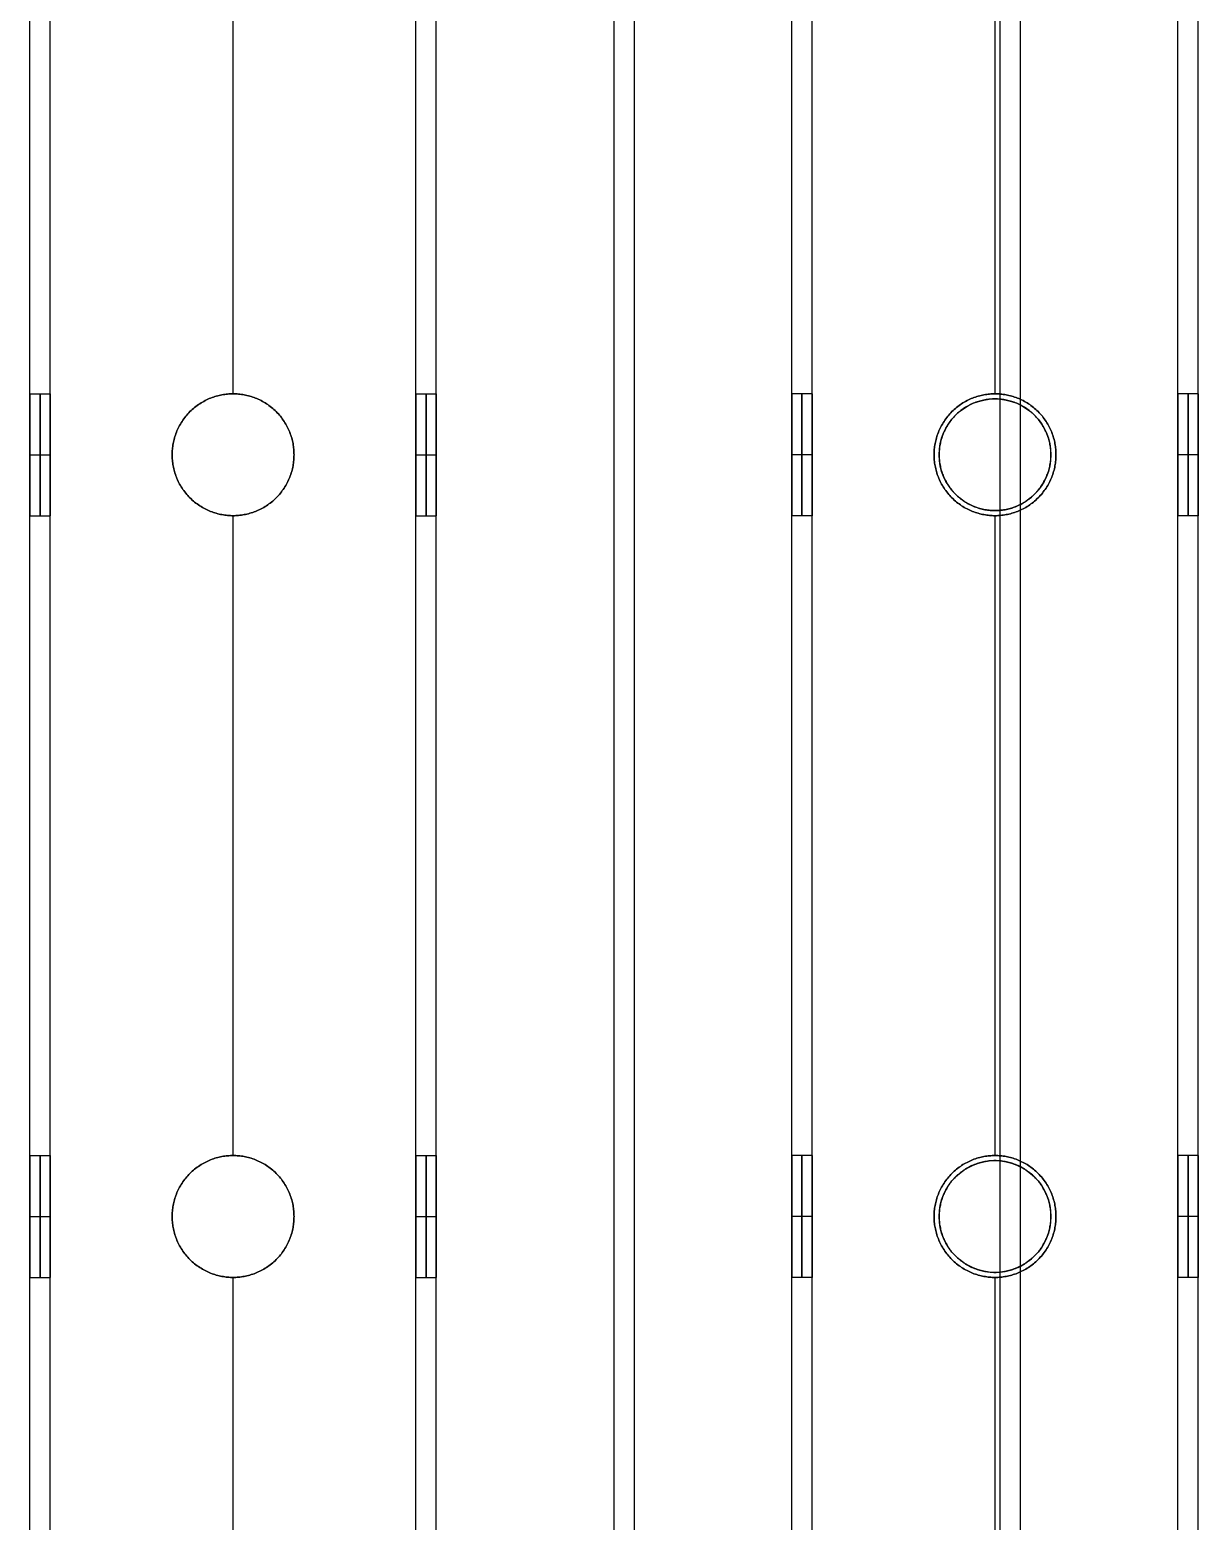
# Model space of a CAD drawing. Header units: millimetres. Extents: x -6529 to 809, y -8611 to 207.
# Drawn here: x 93.5 to 208.5, y -8170.5 to -8023.7 of the extents above; entities that cross this region are included whole.
import ezdxf

# ---------------------------------------------------------------- set-up
doc = ezdxf.new("R2010")
doc.units = ezdxf.units.MM
doc.header["$MEASUREMENT"] = 0
doc.layers.add('platen', color=7, linetype='Continuous', true_color=0x007f00)
doc.layers.add('staal', color=5, linetype='Continuous', true_color=0x0000ff)

# ---------------------------------------------------------------- blocks, each defined once
blk = doc.blocks.new('top plaat')
at = {"layer": 'platen'}
for p, q in [((658, -1276), (658, 40)), ((658, -1276, 18), (658, 40, 18)), ((695.5, -725), (695.5, -725, 18)), ((690, -730.5), (690, -730.5, 18)), ((701, -730.5), (701, -730.5, 18)), ((695.5, -736), (695.5, -736, 18)), ((695.5, -800), (695.5, -800, 18)), ((690, -805.5), (690, -805.5, 18)), ((701, -805.5), (701, -805.5, 18)), ((695.5, -811), (695.5, -811, 18))]:
    blk.add_line(p, q, dxfattribs=at)
for centre in [(695.5, -730.5, 9), (695.5, -805.5, 9)]:
    blk.add_circle(centre, 5.5, dxfattribs=at)
for points in [[(690, -730.5), (690, -725), (695.5, -725), (701, -725), (701, -730.5), (701, -736), (695.5, -736), (690, -736), (690, -730.5)], [(690, -730.5, 18), (690, -725, 18), (695.5, -725, 18), (701, -725, 18), (701, -730.5, 18), (701, -736, 18), (695.5, -736, 18), (690, -736, 18), (690, -730.5, 18)], [(690, -805.5), (690, -800), (695.5, -800), (701, -800), (701, -805.5), (701, -811), (695.5, -811), (690, -811), (690, -805.5)], [(690, -805.5, 18), (690, -800, 18), (695.5, -800, 18), (701, -800, 18), (701, -805.5, 18), (701, -811, 18), (695.5, -811, 18), (690, -811, 18), (690, -805.5, 18)]]:
    blk.add_rational_spline(points, [1, 0.707106781187, 1, 0.707106781187, 1, 0.707106781187, 1, 0.707106781187, 1], degree=2, knots=[-37.699112, -37.699112, -37.699112, -28.274334, -28.274334, -18.849556, -18.849556, -9.424778, -9.424778, 0, 0, 0], dxfattribs=at)
blk = doc.blocks.new('plaat base')
at = {"layer": 'platen'}
for p, q in [((658, -1200), (658, 0)), ((658, -1200, 18), (658, 0, 18))]:
    blk.add_line(p, q, dxfattribs=at)

msp = doc.modelspace()

# ---------------------------------------------------------------- linework, layer by layer
at = {"layer": 'staal'}
for p, q in [((93.53, -8059.5, 1972), (95.53, -8059.5, 1972)), ((113.53, -8059.5, 1954), (113.53, -8059.5, 1952)), ((113.53, -8059.5, 1992), (113.53, -8059.5, 1990)), ((131.53, -8059.5, 1972), (133.53, -8059.5, 1972)), ((170.53, -8059.5, 20), (168.53, -8059.5, 20)), ((188.53, -8059.5, 2), (188.53, -8059.5)), ((188.53, -8059.5, 40), (188.53, -8059.5, 38)), ((208.53, -8059.5, 20), (206.53, -8059.5, 20)), ((93.53, -8065.5, 1978), (95.53, -8065.5, 1978)), ((93.53, -8065.5, 1966), (95.53, -8065.5, 1966)), ((107.53, -8065.5, 1954), (107.53, -8065.5, 1952)), ((107.53, -8065.5, 1992), (107.53, -8065.5, 1990)), ((119.53, -8065.5, 1954), (119.53, -8065.5, 1952)), ((119.53, -8065.5, 1992), (119.53, -8065.5, 1990)), ((131.53, -8065.5, 1978), (133.53, -8065.5, 1978)), ((131.53, -8065.5, 1966), (133.53, -8065.5, 1966)), ((170.53, -8065.5, 26), (168.53, -8065.5, 26)), ((170.53, -8065.5, 14), (168.53, -8065.5, 14)), ((182.53, -8065.5, 2), (182.53, -8065.5)), ((182.53, -8065.5, 40), (182.53, -8065.5, 38)), ((194.53, -8065.5, 2), (194.53, -8065.5)), ((194.53, -8065.5, 40), (194.53, -8065.5, 38)), ((208.53, -8065.5, 26), (206.53, -8065.5, 26)), ((208.53, -8065.5, 14), (206.53, -8065.5, 14)), ((93.53, -8071.5, 1972), (95.53, -8071.5, 1972)), ((113.53, -8071.5, 1954), (113.53, -8071.5, 1952)), ((113.53, -8071.5, 1992), (113.53, -8071.5, 1990)), ((131.53, -8071.5, 1972), (133.53, -8071.5, 1972)), ((170.53, -8071.5, 20), (168.53, -8071.5, 20)), ((188.53, -8071.5, 2), (188.53, -8071.5)), ((188.53, -8071.5, 40), (188.53, -8071.5, 38)), ((208.53, -8071.5, 20), (206.53, -8071.5, 20)), ((93.53, -8134.5, 1972), (95.53, -8134.5, 1972)), ((113.53, -8134.5, 1954), (113.53, -8134.5, 1952)), ((113.53, -8134.5, 1992), (113.53, -8134.5, 1990)), ((131.53, -8134.5, 1972), (133.53, -8134.5, 1972)), ((170.53, -8134.5, 20), (168.53, -8134.5, 20)), ((188.53, -8134.5, 2), (188.53, -8134.5)), ((188.53, -8134.5, 40), (188.53, -8134.5, 38)), ((208.53, -8134.5, 20), (206.53, -8134.5, 20)), ((93.53, -8140.5, 1978), (95.53, -8140.5, 1978)), ((93.53, -8140.5, 1966), (95.53, -8140.5, 1966)), ((107.53, -8140.5, 1954), (107.53, -8140.5, 1952)), ((107.53, -8140.5, 1992), (107.53, -8140.5, 1990)), ((119.53, -8140.5, 1954), (119.53, -8140.5, 1952)), ((119.53, -8140.5, 1992), (119.53, -8140.5, 1990)), ((131.53, -8140.5, 1978), (133.53, -8140.5, 1978)), ((131.53, -8140.5, 1966), (133.53, -8140.5, 1966)), ((170.53, -8140.5, 26), (168.53, -8140.5, 26)), ((170.53, -8140.5, 14), (168.53, -8140.5, 14)), ((182.53, -8140.5, 2), (182.53, -8140.5)), ((182.53, -8140.5, 40), (182.53, -8140.5, 38)), ((194.53, -8140.5, 2), (194.53, -8140.5)), ((194.53, -8140.5, 40), (194.53, -8140.5, 38)), ((208.53, -8140.5, 26), (206.53, -8140.5, 26)), ((208.53, -8140.5, 14), (206.53, -8140.5, 14)), ((93.53, -8146.5, 1972), (95.53, -8146.5, 1972)), ((113.53, -8146.5, 1954), (113.53, -8146.5, 1952)), ((113.53, -8146.5, 1992), (113.53, -8146.5, 1990)), ((131.53, -8146.5, 1972), (133.53, -8146.5, 1972)), ((170.53, -8146.5, 20), (168.53, -8146.5, 20)), ((188.53, -8146.5, 2), (188.53, -8146.5)), ((188.53, -8146.5, 40), (188.53, -8146.5, 38)), ((208.53, -8146.5, 20), (206.53, -8146.5, 20))]:
    msp.add_line(p, q, dxfattribs=at)
for points in [[(93.53, -8571, 1952), (93.53, -8253.25, 1952), (93.53, -7935.5, 1952)], [(93.53, -8571, 1992), (93.53, -8253.25, 1992), (93.53, -7935.5, 1992)], [(95.53, -8571, 1954), (95.53, -8253.25, 1954), (95.53, -7935.5, 1954)], [(95.53, -8571, 1990), (95.53, -8253.25, 1990), (95.53, -7935.5, 1990)], [(131.53, -8571, 1954), (131.53, -8253.25, 1954), (131.53, -7935.5, 1954)], [(131.53, -8571, 1990), (131.53, -8253.25, 1990), (131.53, -7935.5, 1990)], [(133.53, -8571, 1952), (133.53, -8253.25, 1952), (133.53, -7935.5, 1952)], [(133.53, -8571, 1992), (133.53, -8253.25, 1992), (133.53, -7935.5, 1992)], [(168.53, -8571), (168.53, -8253.25), (168.53, -7935.5)], [(168.53, -8571, 40), (168.53, -8253.25, 40), (168.53, -7935.5, 40)], [(170.53, -8571, 2), (170.53, -8253.25, 2), (170.53, -7935.5, 2)], [(170.53, -8571, 38), (170.53, -8253.25, 38), (170.53, -7935.5, 38)], [(206.53, -8571, 2), (206.53, -8253.25, 2), (206.53, -7935.5, 2)], [(206.53, -8571, 38), (206.53, -8253.25, 38), (206.53, -7935.5, 38)], [(208.53, -8571), (208.53, -8253.25), (208.53, -7935.5)], [(208.53, -8571, 40), (208.53, -8253.25, 40), (208.53, -7935.5, 40)], [(151.03, -8571, 40), (151.03, -8262, 40), (151.03, -7953, 40)], [(151.03, -8571), (151.03, -8262), (151.03, -7953)], [(153.03, -8571, 2), (153.03, -8262, 2), (153.03, -7953, 2)], [(153.03, -8571, 38), (153.03, -8262, 38), (153.03, -7953, 38)], [(189.03, -8571, 2), (189.03, -8262, 2), (189.03, -7953, 2)], [(189.03, -8571, 38), (189.03, -8262, 38), (189.03, -7953, 38)], [(191.03, -8571, 40), (191.03, -8262, 40), (191.03, -7953, 40)], [(191.03, -8571), (191.03, -8262), (191.03, -7953)], [(93.53, -8059.5, 1972), (93.53, -8028, 1972), (93.53, -7996.5, 1972)], [(95.53, -8059.5, 1972), (95.53, -8028, 1972), (95.53, -7996.5, 1972)], [(113.53, -8059.5, 1952), (113.53, -8028, 1952), (113.53, -7996.5, 1952)], [(113.53, -8059.5, 1992), (113.53, -8028, 1992), (113.53, -7996.5, 1992)], [(113.53, -8059.5, 1954), (113.53, -8028, 1954), (113.53, -7996.5, 1954)], [(113.53, -8059.5, 1990), (113.53, -8028, 1990), (113.53, -7996.5, 1990)], [(131.53, -8059.5, 1972), (131.53, -8028, 1972), (131.53, -7996.5, 1972)], [(133.53, -8059.5, 1972), (133.53, -8028, 1972), (133.53, -7996.5, 1972)], [(168.53, -8059.5, 20), (168.53, -8028, 20), (168.53, -7996.5, 20)], [(170.53, -8059.5, 20), (170.53, -8028, 20), (170.53, -7996.5, 20)], [(188.53, -8059.5), (188.53, -8028), (188.53, -7996.5)], [(188.53, -8059.5, 40), (188.53, -8028, 40), (188.53, -7996.5, 40)], [(188.53, -8059.5, 2), (188.53, -8028, 2), (188.53, -7996.5, 2)], [(188.53, -8059.5, 38), (188.53, -8028, 38), (188.53, -7996.5, 38)], [(206.53, -8059.5, 20), (206.53, -8028, 20), (206.53, -7996.5, 20)], [(208.53, -8059.5, 20), (208.53, -8028, 20), (208.53, -7996.5, 20)], [(93.53, -8134.5, 1972), (93.53, -8103, 1972), (93.53, -8071.5, 1972)], [(95.53, -8134.5, 1972), (95.53, -8103, 1972), (95.53, -8071.5, 1972)], [(113.53, -8134.5, 1952), (113.53, -8103, 1952), (113.53, -8071.5, 1952)], [(113.53, -8134.5, 1992), (113.53, -8103, 1992), (113.53, -8071.5, 1992)], [(113.53, -8134.5, 1954), (113.53, -8103, 1954), (113.53, -8071.5, 1954)], [(113.53, -8134.5, 1990), (113.53, -8103, 1990), (113.53, -8071.5, 1990)], [(131.53, -8134.5, 1972), (131.53, -8103, 1972), (131.53, -8071.5, 1972)], [(133.53, -8134.5, 1972), (133.53, -8103, 1972), (133.53, -8071.5, 1972)], [(168.53, -8134.5, 20), (168.53, -8103, 20), (168.53, -8071.5, 20)], [(170.53, -8134.5, 20), (170.53, -8103, 20), (170.53, -8071.5, 20)], [(188.53, -8134.5), (188.53, -8103), (188.53, -8071.5)], [(188.53, -8134.5, 40), (188.53, -8103, 40), (188.53, -8071.5, 40)], [(188.53, -8134.5, 2), (188.53, -8103, 2), (188.53, -8071.5, 2)], [(188.53, -8134.5, 38), (188.53, -8103, 38), (188.53, -8071.5, 38)], [(206.53, -8134.5, 20), (206.53, -8103, 20), (206.53, -8071.5, 20)], [(208.53, -8134.5, 20), (208.53, -8103, 20), (208.53, -8071.5, 20)], [(93.53, -8209.5, 1972), (93.53, -8178, 1972), (93.53, -8146.5, 1972)], [(95.53, -8209.5, 1972), (95.53, -8178, 1972), (95.53, -8146.5, 1972)], [(113.53, -8209.5, 1952), (113.53, -8178, 1952), (113.53, -8146.5, 1952)], [(113.53, -8209.5, 1992), (113.53, -8178, 1992), (113.53, -8146.5, 1992)], [(113.53, -8209.5, 1954), (113.53, -8178, 1954), (113.53, -8146.5, 1954)], [(113.53, -8209.5, 1990), (113.53, -8178, 1990), (113.53, -8146.5, 1990)], [(131.53, -8209.5, 1972), (131.53, -8178, 1972), (131.53, -8146.5, 1972)], [(133.53, -8209.5, 1972), (133.53, -8178, 1972), (133.53, -8146.5, 1972)], [(168.53, -8209.5, 20), (168.53, -8178, 20), (168.53, -8146.5, 20)], [(170.53, -8209.5, 20), (170.53, -8178, 20), (170.53, -8146.5, 20)], [(188.53, -8209.5), (188.53, -8178), (188.53, -8146.5)], [(188.53, -8209.5, 40), (188.53, -8178, 40), (188.53, -8146.5, 40)], [(188.53, -8209.5, 2), (188.53, -8178, 2), (188.53, -8146.5, 2)], [(188.53, -8209.5, 38), (188.53, -8178, 38), (188.53, -8146.5, 38)], [(206.53, -8209.5, 20), (206.53, -8178, 20), (206.53, -8146.5, 20)], [(208.53, -8209.5, 20), (208.53, -8178, 20), (208.53, -8146.5, 20)]]:
    msp.add_open_spline(points, degree=2, dxfattribs=at)
for points, weights, knots in [([(93.53, -8065.5, 1978), (93.53, -8059.5, 1978), (93.53, -8059.5, 1972), (93.53, -8059.5, 1966), (93.53, -8065.5, 1966), (93.53, -8071.5, 1966), (93.53, -8071.5, 1972), (93.53, -8071.5, 1978), (93.53, -8065.5, 1978)], [1, 0.707106781187, 1, 0.707106781187, 1, 0.707106781187, 1, 0.707106781187, 1], [0, 0, 0, 7.853982, 7.853982, 15.707963, 15.707963, 23.561945, 23.561945, 31.415927, 31.415927, 31.415927]), ([(94.53, -8065.5, 1978), (94.53, -8059.5, 1978), (94.53, -8059.5, 1972), (94.53, -8059.5, 1966), (94.53, -8065.5, 1966), (94.53, -8071.5, 1966), (94.53, -8071.5, 1972), (94.53, -8071.5, 1978), (94.53, -8065.5, 1978)], [1, 0.707106781187, 1, 0.707106781187, 1, 0.707106781187, 1, 0.707106781187, 1], [0, 0, 0, 7.853982, 7.853982, 15.707963, 15.707963, 23.561945, 23.561945, 31.415927, 31.415927, 31.415927]), ([(95.53, -8065.5, 1978), (95.53, -8071.5, 1978), (95.53, -8071.5, 1972), (95.53, -8071.5, 1966), (95.53, -8065.5, 1966), (95.53, -8059.5, 1966), (95.53, -8059.5, 1972), (95.53, -8059.5, 1978), (95.53, -8065.5, 1978)], [1, 0.707106781187, 1, 0.707106781187, 1, 0.707106781187, 1, 0.707106781187, 1], [-31.415927, -31.415927, -31.415927, -23.561945, -23.561945, -15.707963, -15.707963, -7.853982, -7.853982, 0, 0, 0]), ([(119.53, -8065.5, 1952), (119.53, -8071.5, 1952), (113.53, -8071.5, 1952), (107.53, -8071.5, 1952), (107.53, -8065.5, 1952), (107.53, -8059.5, 1952), (113.53, -8059.5, 1952), (119.53, -8059.5, 1952), (119.53, -8065.5, 1952)], [1, 0.707106781187, 1, 0.707106781187, 1, 0.707106781187, 1, 0.707106781187, 1], [-31.415927, -31.415927, -31.415927, -23.561945, -23.561945, -15.707963, -15.707963, -7.853982, -7.853982, 0, 0, 0]), ([(119.53, -8065.5, 1992), (119.53, -8059.5, 1992), (113.53, -8059.5, 1992), (107.53, -8059.5, 1992), (107.53, -8065.5, 1992), (107.53, -8071.5, 1992), (113.53, -8071.5, 1992), (119.53, -8071.5, 1992), (119.53, -8065.5, 1992)], [1, 0.707106781187, 1, 0.707106781187, 1, 0.707106781187, 1, 0.707106781187, 1], [0, 0, 0, 7.853982, 7.853982, 15.707963, 15.707963, 23.561945, 23.561945, 31.415927, 31.415927, 31.415927]), ([(119.53, -8065.5, 1954), (119.53, -8059.5, 1954), (113.53, -8059.5, 1954), (107.53, -8059.5, 1954), (107.53, -8065.5, 1954), (107.53, -8071.5, 1954), (113.53, -8071.5, 1954), (119.53, -8071.5, 1954), (119.53, -8065.5, 1954)], [1, 0.707106781187, 1, 0.707106781187, 1, 0.707106781187, 1, 0.707106781187, 1], [0, 0, 0, 7.853982, 7.853982, 15.707963, 15.707963, 23.561945, 23.561945, 31.415927, 31.415927, 31.415927]), ([(119.53, -8065.5, 1990), (119.53, -8071.5, 1990), (113.53, -8071.5, 1990), (107.53, -8071.5, 1990), (107.53, -8065.5, 1990), (107.53, -8059.5, 1990), (113.53, -8059.5, 1990), (119.53, -8059.5, 1990), (119.53, -8065.5, 1990)], [1, 0.707106781187, 1, 0.707106781187, 1, 0.707106781187, 1, 0.707106781187, 1], [-31.415927, -31.415927, -31.415927, -23.561945, -23.561945, -15.707963, -15.707963, -7.853982, -7.853982, 0, 0, 0]), ([(119.53, -8065.5, 1953), (119.53, -8059.5, 1953), (113.53, -8059.5, 1953), (107.53, -8059.5, 1953), (107.53, -8065.5, 1953), (107.53, -8071.5, 1953), (113.53, -8071.5, 1953), (119.53, -8071.5, 1953), (119.53, -8065.5, 1953)], [1, 0.707106781187, 1, 0.707106781187, 1, 0.707106781187, 1, 0.707106781187, 1], [0, 0, 0, 7.853982, 7.853982, 15.707963, 15.707963, 23.561945, 23.561945, 31.415927, 31.415927, 31.415927]), ([(119.53, -8065.5, 1991), (119.53, -8059.5, 1991), (113.53, -8059.5, 1991), (107.53, -8059.5, 1991), (107.53, -8065.5, 1991), (107.53, -8071.5, 1991), (113.53, -8071.5, 1991), (119.53, -8071.5, 1991), (119.53, -8065.5, 1991)], [1, 0.707106781187, 1, 0.707106781187, 1, 0.707106781187, 1, 0.707106781187, 1], [0, 0, 0, 7.853982, 7.853982, 15.707963, 15.707963, 23.561945, 23.561945, 31.415927, 31.415927, 31.415927]), ([(131.53, -8065.5, 1978), (131.53, -8059.5, 1978), (131.53, -8059.5, 1972), (131.53, -8059.5, 1966), (131.53, -8065.5, 1966), (131.53, -8071.5, 1966), (131.53, -8071.5, 1972), (131.53, -8071.5, 1978), (131.53, -8065.5, 1978)], [0.999999860338, 0.707106851018, 1, 0.707106781187, 1, 0.707106781187, 1, 0.707106851018, 0.999999860338], [0, 0, 0, 7.853981, 7.853981, 15.707963, 15.707963, 23.561946, 23.561946, 31.415927, 31.415927, 31.415927]), ([(132.53, -8065.5, 1978), (132.53, -8059.5, 1978), (132.53, -8059.5, 1972), (132.53, -8059.5, 1966), (132.53, -8065.5, 1966), (132.53, -8071.5, 1966), (132.53, -8071.5, 1972), (132.53, -8071.5, 1978), (132.53, -8065.5, 1978)], [1, 0.707106781187, 1, 0.707106781187, 1, 0.707106781187, 1, 0.707106781187, 1], [0, 0, 0, 7.853982, 7.853982, 15.707963, 15.707963, 23.561945, 23.561945, 31.415927, 31.415927, 31.415927]), ([(133.53, -8065.5, 1978), (133.53, -8071.5, 1978), (133.53, -8071.5, 1972), (133.53, -8071.5, 1966), (133.53, -8065.5, 1966), (133.53, -8059.5, 1966), (133.53, -8059.5, 1972), (133.53, -8059.5, 1978), (133.53, -8065.5, 1978)], [1, 0.707106781187, 1, 0.707106781187, 1, 0.707106781187, 1, 0.707106781187, 1], [-31.415927, -31.415927, -31.415927, -23.561945, -23.561945, -15.707963, -15.707963, -7.853982, -7.853982, 0, 0, 0]), ([(168.53, -8065.5, 26), (168.53, -8071.5, 26), (168.53, -8071.5, 20), (168.53, -8071.5, 14), (168.53, -8065.5, 14), (168.53, -8059.5, 14), (168.53, -8059.5, 20), (168.53, -8059.5, 26), (168.53, -8065.5, 26)], [1, 0.707106781187, 1, 0.707106781187, 1, 0.707106781187, 1, 0.707106781187, 1], [-31.415927, -31.415927, -31.415927, -23.561945, -23.561945, -15.707963, -15.707963, -7.853982, -7.853982, 0, 0, 0]), ([(169.53, -8065.5, 26), (169.53, -8059.5, 26), (169.53, -8059.5, 20), (169.53, -8059.5, 14), (169.53, -8065.5, 14), (169.53, -8071.5, 14), (169.53, -8071.5, 20), (169.53, -8071.5, 26), (169.53, -8065.5, 26)], [1, 0.707106781187, 1, 0.707106781187, 1, 0.707106781187, 1, 0.707106781187, 1], [0, 0, 0, 7.853982, 7.853982, 15.707963, 15.707963, 23.561945, 23.561945, 31.415927, 31.415927, 31.415927]), ([(170.53, -8065.5, 26), (170.53, -8059.5, 26), (170.53, -8059.5, 20), (170.53, -8059.5, 14), (170.53, -8065.5, 14), (170.53, -8071.5, 14), (170.53, -8071.5, 20), (170.53, -8071.5, 26), (170.53, -8065.5, 26)], [0.999999860338, 0.707106851018, 1, 0.707106781187, 1, 0.707106781187, 1, 0.707106851018, 0.999999860338], [0, 0, 0, 7.853981, 7.853981, 15.707963, 15.707963, 23.561946, 23.561946, 31.415927, 31.415927, 31.415927]), ([(182.53, -8065.5), (182.53, -8071.5), (188.53, -8071.5), (194.53, -8071.5), (194.53, -8065.5), (194.53, -8059.5), (188.53, -8059.5), (182.53, -8059.5), (182.53, -8065.5)], [1, 0.707106781187, 1, 0.707106781187, 1, 0.707106781187, 1, 0.707106781187, 1], [-31.415927, -31.415927, -31.415927, -23.561945, -23.561945, -15.707963, -15.707963, -7.853982, -7.853982, 0, 0, 0]), ([(182.53, -8065.5, 40), (182.53, -8059.5, 40), (188.53, -8059.5, 40), (194.53, -8059.5, 40), (194.53, -8065.5, 40), (194.53, -8071.5, 40), (188.53, -8071.5, 40), (182.53, -8071.5, 40), (182.53, -8065.5, 40)], [1, 0.707106781187, 1, 0.707106781187, 1, 0.707106781187, 1, 0.707106781187, 1], [0, 0, 0, 7.853982, 7.853982, 15.707963, 15.707963, 23.561945, 23.561945, 31.415927, 31.415927, 31.415927]), ([(182.53, -8065.5, 2), (182.53, -8059.5, 2), (188.53, -8059.5, 2), (194.53, -8059.5, 2), (194.53, -8065.5, 2), (194.53, -8071.5, 2), (188.53, -8071.5, 2), (182.53, -8071.5, 2), (182.53, -8065.5, 2)], [1, 0.707106781187, 1, 0.707106781187, 1, 0.707106781187, 1, 0.707106781187, 1], [0, 0, 0, 7.853982, 7.853982, 15.707963, 15.707963, 23.561945, 23.561945, 31.415927, 31.415927, 31.415927]), ([(182.53, -8065.5, 38), (182.53, -8071.5, 38), (188.53, -8071.5, 38), (194.53, -8071.5, 38), (194.53, -8065.5, 38), (194.53, -8059.5, 38), (188.53, -8059.5, 38), (182.53, -8059.5, 38), (182.53, -8065.5, 38)], [1, 0.707106781187, 1, 0.707106781187, 1, 0.707106781187, 1, 0.707106781187, 1], [-31.415927, -31.415927, -31.415927, -23.561945, -23.561945, -15.707963, -15.707963, -7.853982, -7.853982, 0, 0, 0]), ([(182.53, -8065.5, 1), (182.53, -8059.5, 1), (188.53, -8059.5, 1), (194.53, -8059.5, 1), (194.53, -8065.5, 1), (194.53, -8071.5, 1), (188.53, -8071.5, 1), (182.53, -8071.5, 1), (182.53, -8065.5, 1)], [1, 0.707106781187, 1, 0.707106781187, 1, 0.707106781187, 1, 0.707106781187, 1], [0, 0, 0, 7.853982, 7.853982, 15.707963, 15.707963, 23.561945, 23.561945, 31.415927, 31.415927, 31.415927]), ([(182.53, -8065.5, 39), (182.53, -8059.5, 39), (188.53, -8059.5, 39), (194.53, -8059.5, 39), (194.53, -8065.5, 39), (194.53, -8071.5, 39), (188.53, -8071.5, 39), (182.53, -8071.5, 39), (182.53, -8065.5, 39)], [1, 0.707106781187, 1, 0.707106781187, 1, 0.707106781187, 1, 0.707106781187, 1], [0, 0, 0, 7.853982, 7.853982, 15.707963, 15.707963, 23.561945, 23.561945, 31.415927, 31.415927, 31.415927]), ([(206.53, -8065.5, 26), (206.53, -8071.5, 26), (206.53, -8071.5, 20), (206.53, -8071.5, 14), (206.53, -8065.5, 14), (206.53, -8059.5, 14), (206.53, -8059.5, 20), (206.53, -8059.5, 26), (206.53, -8065.5, 26)], [1, 0.707106781187, 1, 0.707106781187, 1, 0.707106781187, 1, 0.707106781187, 1], [-31.415927, -31.415927, -31.415927, -23.561945, -23.561945, -15.707963, -15.707963, -7.853982, -7.853982, 0, 0, 0]), ([(207.53, -8065.5, 26), (207.53, -8059.5, 26), (207.53, -8059.5, 20), (207.53, -8059.5, 14), (207.53, -8065.5, 14), (207.53, -8071.5, 14), (207.53, -8071.5, 20), (207.53, -8071.5, 26), (207.53, -8065.5, 26)], [1, 0.707106781187, 1, 0.707106781187, 1, 0.707106781187, 1, 0.707106781187, 1], [0, 0, 0, 7.853982, 7.853982, 15.707963, 15.707963, 23.561945, 23.561945, 31.415927, 31.415927, 31.415927]), ([(208.53, -8065.5, 26), (208.53, -8059.5, 26), (208.53, -8059.5, 20), (208.53, -8059.5, 14), (208.53, -8065.5, 14), (208.53, -8071.5, 14), (208.53, -8071.5, 20), (208.53, -8071.5, 26), (208.53, -8065.5, 26)], [1, 0.707106781187, 1, 0.707106781187, 1, 0.707106781187, 1, 0.707106781187, 1], [0, 0, 0, 7.853982, 7.853982, 15.707963, 15.707963, 23.561945, 23.561945, 31.415927, 31.415927, 31.415927]), ([(93.53, -8140.5, 1978), (93.53, -8134.5, 1978), (93.53, -8134.5, 1972), (93.53, -8134.5, 1966), (93.53, -8140.5, 1966), (93.53, -8146.5, 1966), (93.53, -8146.5, 1972), (93.53, -8146.5, 1978), (93.53, -8140.5, 1978)], [1, 0.707106781187, 1, 0.707106781187, 1, 0.707106781187, 1, 0.707106781187, 1], [0, 0, 0, 7.853982, 7.853982, 15.707963, 15.707963, 23.561945, 23.561945, 31.415927, 31.415927, 31.415927]), ([(94.53, -8140.5, 1978), (94.53, -8134.5, 1978), (94.53, -8134.5, 1972), (94.53, -8134.5, 1966), (94.53, -8140.5, 1966), (94.53, -8146.5, 1966), (94.53, -8146.5, 1972), (94.53, -8146.5, 1978), (94.53, -8140.5, 1978)], [1, 0.707106781187, 1, 0.707106781187, 1, 0.707106781187, 1, 0.707106781187, 1], [0, 0, 0, 7.853982, 7.853982, 15.707963, 15.707963, 23.561945, 23.561945, 31.415927, 31.415927, 31.415927]), ([(95.53, -8140.5, 1978), (95.53, -8146.5, 1978), (95.53, -8146.5, 1972), (95.53, -8146.5, 1966), (95.53, -8140.5, 1966), (95.53, -8134.5, 1966), (95.53, -8134.5, 1972), (95.53, -8134.5, 1978), (95.53, -8140.5, 1978)], [1, 0.707106781187, 1, 0.707106781187, 1, 0.707106781187, 1, 0.707106851018, 0.999999860338], [-31.415927, -31.415927, -31.415927, -23.561944, -23.561944, -15.707962, -15.707962, -7.85398, -7.85398, 0, 0, 0]), ([(119.53, -8140.5, 1952), (119.53, -8146.5, 1952), (113.53, -8146.5, 1952), (107.53, -8146.5, 1952), (107.53, -8140.5, 1952), (107.53, -8134.5, 1952), (113.53, -8134.5, 1952), (119.53, -8134.5, 1952), (119.53, -8140.5, 1952)], [1, 0.707106781187, 1, 0.707106781187, 1, 0.707106781187, 1, 0.707106781187, 1], [-31.415927, -31.415927, -31.415927, -23.561945, -23.561945, -15.707963, -15.707963, -7.853982, -7.853982, 0, 0, 0]), ([(119.53, -8140.5, 1992), (119.53, -8134.5, 1992), (113.53, -8134.5, 1992), (107.53, -8134.5, 1992), (107.53, -8140.5, 1992), (107.53, -8146.5, 1992), (113.53, -8146.5, 1992), (119.53, -8146.5, 1992), (119.53, -8140.5, 1992)], [1, 0.707106781187, 1, 0.707106781187, 1, 0.707106781187, 1, 0.707106781187, 1], [0, 0, 0, 7.853982, 7.853982, 15.707963, 15.707963, 23.561945, 23.561945, 31.415927, 31.415927, 31.415927]), ([(119.53, -8140.5, 1954), (119.53, -8134.5, 1954), (113.53, -8134.5, 1954), (107.53, -8134.5, 1954), (107.53, -8140.5, 1954), (107.53, -8146.5, 1954), (113.53, -8146.5, 1954), (119.53, -8146.5, 1954), (119.53, -8140.5, 1954)], [1, 0.707106781187, 1, 0.707106781187, 1, 0.707106781187, 1, 0.707106781187, 1], [0, 0, 0, 7.853982, 7.853982, 15.707963, 15.707963, 23.561945, 23.561945, 31.415927, 31.415927, 31.415927]), ([(119.53, -8140.5, 1990), (119.53, -8146.5, 1990), (113.53, -8146.5, 1990), (107.53, -8146.5, 1990), (107.53, -8140.5, 1990), (107.53, -8134.5, 1990), (113.53, -8134.5, 1990), (119.53, -8134.5, 1990), (119.53, -8140.5, 1990)], [1, 0.707106781187, 1, 0.707106781187, 1, 0.707106781187, 1, 0.707106781187, 1], [-31.415927, -31.415927, -31.415927, -23.561945, -23.561945, -15.707963, -15.707963, -7.853982, -7.853982, 0, 0, 0]), ([(119.53, -8140.5, 1953), (119.53, -8134.5, 1953), (113.53, -8134.5, 1953), (107.53, -8134.5, 1953), (107.53, -8140.5, 1953), (107.53, -8146.5, 1953), (113.53, -8146.5, 1953), (119.53, -8146.5, 1953), (119.53, -8140.5, 1953)], [1, 0.707106781187, 1, 0.707106781187, 1, 0.707106781187, 1, 0.707106781187, 1], [0, 0, 0, 7.853982, 7.853982, 15.707963, 15.707963, 23.561945, 23.561945, 31.415927, 31.415927, 31.415927]), ([(119.53, -8140.5, 1991), (119.53, -8134.5, 1991), (113.53, -8134.5, 1991), (107.53, -8134.5, 1991), (107.53, -8140.5, 1991), (107.53, -8146.5, 1991), (113.53, -8146.5, 1991), (119.53, -8146.5, 1991), (119.53, -8140.5, 1991)], [1, 0.707106781187, 1, 0.707106781187, 1, 0.707106781187, 1, 0.707106781187, 1], [0, 0, 0, 7.853982, 7.853982, 15.707963, 15.707963, 23.561945, 23.561945, 31.415927, 31.415927, 31.415927]), ([(131.53, -8140.5, 1978), (131.53, -8134.5, 1978), (131.53, -8134.5, 1972), (131.53, -8134.5, 1966), (131.53, -8140.5, 1966), (131.53, -8146.5, 1966), (131.53, -8146.5, 1972), (131.53, -8146.5, 1978), (131.53, -8140.5, 1978)], [0.999999860338, 0.707106851018, 1, 0.707106781187, 1, 0.707106781187, 1, 0.707106851018, 0.999999860338], [0, 0, 0, 7.853981, 7.853981, 15.707963, 15.707963, 23.561946, 23.561946, 31.415927, 31.415927, 31.415927]), ([(132.53, -8140.5, 1978), (132.53, -8134.5, 1978), (132.53, -8134.5, 1972), (132.53, -8134.5, 1966), (132.53, -8140.5, 1966), (132.53, -8146.5, 1966), (132.53, -8146.5, 1972), (132.53, -8146.5, 1978), (132.53, -8140.5, 1978)], [1, 0.707106781187, 1, 0.707106781187, 1, 0.707106781187, 1, 0.707106781187, 1], [0, 0, 0, 7.853982, 7.853982, 15.707963, 15.707963, 23.561945, 23.561945, 31.415927, 31.415927, 31.415927]), ([(133.53, -8140.5, 1978), (133.53, -8146.5, 1978), (133.53, -8146.5, 1972), (133.53, -8146.5, 1966), (133.53, -8140.5, 1966), (133.53, -8134.5, 1966), (133.53, -8134.5, 1972), (133.53, -8134.5, 1978), (133.53, -8140.5, 1978)], [1, 0.707106781187, 1, 0.707106781187, 1, 0.707106781187, 1, 0.707106781187, 1], [-31.415927, -31.415927, -31.415927, -23.561945, -23.561945, -15.707963, -15.707963, -7.853982, -7.853982, 0, 0, 0]), ([(168.53, -8140.5, 26), (168.53, -8146.5, 26), (168.53, -8146.5, 20), (168.53, -8146.5, 14), (168.53, -8140.5, 14), (168.53, -8134.5, 14), (168.53, -8134.5, 20), (168.53, -8134.5, 26), (168.53, -8140.5, 26)], [1, 0.707106781187, 1, 0.707106781187, 1, 0.707106781187, 1, 0.707106781187, 1], [-31.415927, -31.415927, -31.415927, -23.561945, -23.561945, -15.707963, -15.707963, -7.853982, -7.853982, 0, 0, 0]), ([(169.53, -8140.5, 26), (169.53, -8134.5, 26), (169.53, -8134.5, 20), (169.53, -8134.5, 14), (169.53, -8140.5, 14), (169.53, -8146.5, 14), (169.53, -8146.5, 20), (169.53, -8146.5, 26), (169.53, -8140.5, 26)], [1, 0.707106781187, 1, 0.707106781187, 1, 0.707106781187, 1, 0.707106781187, 1], [0, 0, 0, 7.853982, 7.853982, 15.707963, 15.707963, 23.561945, 23.561945, 31.415927, 31.415927, 31.415927]), ([(170.53, -8140.5, 26), (170.53, -8134.5, 26), (170.53, -8134.5, 20), (170.53, -8134.5, 14), (170.53, -8140.5, 14), (170.53, -8146.5, 14), (170.53, -8146.5, 20), (170.53, -8146.5, 26), (170.53, -8140.5, 26)], [0.999999860338, 0.707106851018, 1, 0.707106781187, 1, 0.707106781187, 1, 0.707106851018, 0.999999860338], [0, 0, 0, 7.853981, 7.853981, 15.707963, 15.707963, 23.561946, 23.561946, 31.415927, 31.415927, 31.415927]), ([(182.53, -8140.5), (182.53, -8146.5), (188.53, -8146.5), (194.53, -8146.5), (194.53, -8140.5), (194.53, -8134.5), (188.53, -8134.5), (182.53, -8134.5), (182.53, -8140.5)], [1, 0.707106781187, 1, 0.707106781187, 1, 0.707106781187, 1, 0.707106781187, 1], [-31.415927, -31.415927, -31.415927, -23.561945, -23.561945, -15.707963, -15.707963, -7.853982, -7.853982, 0, 0, 0]), ([(182.53, -8140.5, 40), (182.53, -8134.5, 40), (188.53, -8134.5, 40), (194.53, -8134.5, 40), (194.53, -8140.5, 40), (194.53, -8146.5, 40), (188.53, -8146.5, 40), (182.53, -8146.5, 40), (182.53, -8140.5, 40)], [1, 0.707106781187, 1, 0.707106781187, 1, 0.707106781187, 1, 0.707106781187, 1], [0, 0, 0, 7.853982, 7.853982, 15.707963, 15.707963, 23.561945, 23.561945, 31.415927, 31.415927, 31.415927]), ([(182.53, -8140.5, 2), (182.53, -8134.5, 2), (188.53, -8134.5, 2), (194.53, -8134.5, 2), (194.53, -8140.5, 2), (194.53, -8146.5, 2), (188.53, -8146.5, 2), (182.53, -8146.5, 2), (182.53, -8140.5, 2)], [1, 0.707106781187, 1, 0.707106781187, 1, 0.707106781187, 1, 0.707106781187, 1], [0, 0, 0, 7.853982, 7.853982, 15.707963, 15.707963, 23.561945, 23.561945, 31.415927, 31.415927, 31.415927]), ([(182.53, -8140.5, 38), (182.53, -8146.5, 38), (188.53, -8146.5, 38), (194.53, -8146.5, 38), (194.53, -8140.5, 38), (194.53, -8134.5, 38), (188.53, -8134.5, 38), (182.53, -8134.5, 38), (182.53, -8140.5, 38)], [1, 0.707106781187, 1, 0.707106781187, 1, 0.707106781187, 1, 0.707106781187, 1], [-31.415927, -31.415927, -31.415927, -23.561945, -23.561945, -15.707963, -15.707963, -7.853982, -7.853982, 0, 0, 0]), ([(182.53, -8140.5, 1), (182.53, -8134.5, 1), (188.53, -8134.5, 1), (194.53, -8134.5, 1), (194.53, -8140.5, 1), (194.53, -8146.5, 1), (188.53, -8146.5, 1), (182.53, -8146.5, 1), (182.53, -8140.5, 1)], [1, 0.707106781187, 1, 0.707106781187, 1, 0.707106781187, 1, 0.707106781187, 1], [0, 0, 0, 7.853982, 7.853982, 15.707963, 15.707963, 23.561945, 23.561945, 31.415927, 31.415927, 31.415927]), ([(182.53, -8140.5, 39), (182.53, -8134.5, 39), (188.53, -8134.5, 39), (194.53, -8134.5, 39), (194.53, -8140.5, 39), (194.53, -8146.5, 39), (188.53, -8146.5, 39), (182.53, -8146.5, 39), (182.53, -8140.5, 39)], [1, 0.707106781187, 1, 0.707106781187, 1, 0.707106781187, 1, 0.707106781187, 1], [0, 0, 0, 7.853982, 7.853982, 15.707963, 15.707963, 23.561945, 23.561945, 31.415927, 31.415927, 31.415927]), ([(206.53, -8140.5, 26), (206.53, -8146.5, 26), (206.53, -8146.5, 20), (206.53, -8146.5, 14), (206.53, -8140.5, 14), (206.53, -8134.5, 14), (206.53, -8134.5, 20), (206.53, -8134.5, 26), (206.53, -8140.5, 26)], [1, 0.707106781187, 1, 0.707106781187, 1, 0.707106781187, 1, 0.707106851018, 0.999999860338], [-31.415927, -31.415927, -31.415927, -23.561944, -23.561944, -15.707962, -15.707962, -7.85398, -7.85398, 0, 0, 0]), ([(207.53, -8140.5, 26), (207.53, -8134.5, 26), (207.53, -8134.5, 20), (207.53, -8134.5, 14), (207.53, -8140.5, 14), (207.53, -8146.5, 14), (207.53, -8146.5, 20), (207.53, -8146.5, 26), (207.53, -8140.5, 26)], [1, 0.707106781187, 1, 0.707106781187, 1, 0.707106781187, 1, 0.707106781187, 1], [0, 0, 0, 7.853982, 7.853982, 15.707963, 15.707963, 23.561945, 23.561945, 31.415927, 31.415927, 31.415927]), ([(208.53, -8140.5, 26), (208.53, -8134.5, 26), (208.53, -8134.5, 20), (208.53, -8134.5, 14), (208.53, -8140.5, 14), (208.53, -8146.5, 14), (208.53, -8146.5, 20), (208.53, -8146.5, 26), (208.53, -8140.5, 26)], [1, 0.707106781187, 1, 0.707106781187, 1, 0.707106781187, 1, 0.707106781187, 1], [0, 0, 0, 7.853982, 7.853982, 15.707963, 15.707963, 23.561945, 23.561945, 31.415927, 31.415927, 31.415927])]:
    msp.add_rational_spline(points, weights, degree=2, knots=knots, dxfattribs=at)

# ---------------------------------------------------------------- block references
at = {"layer": 'platen'}
for name, p in [('top plaat', (-506.97, -7335, 1992)), ('plaat base', (-506.97, -7353, 40))]:
    msp.add_blockref(name, p, dxfattribs=at)

doc.saveas('drawing.dxf')
